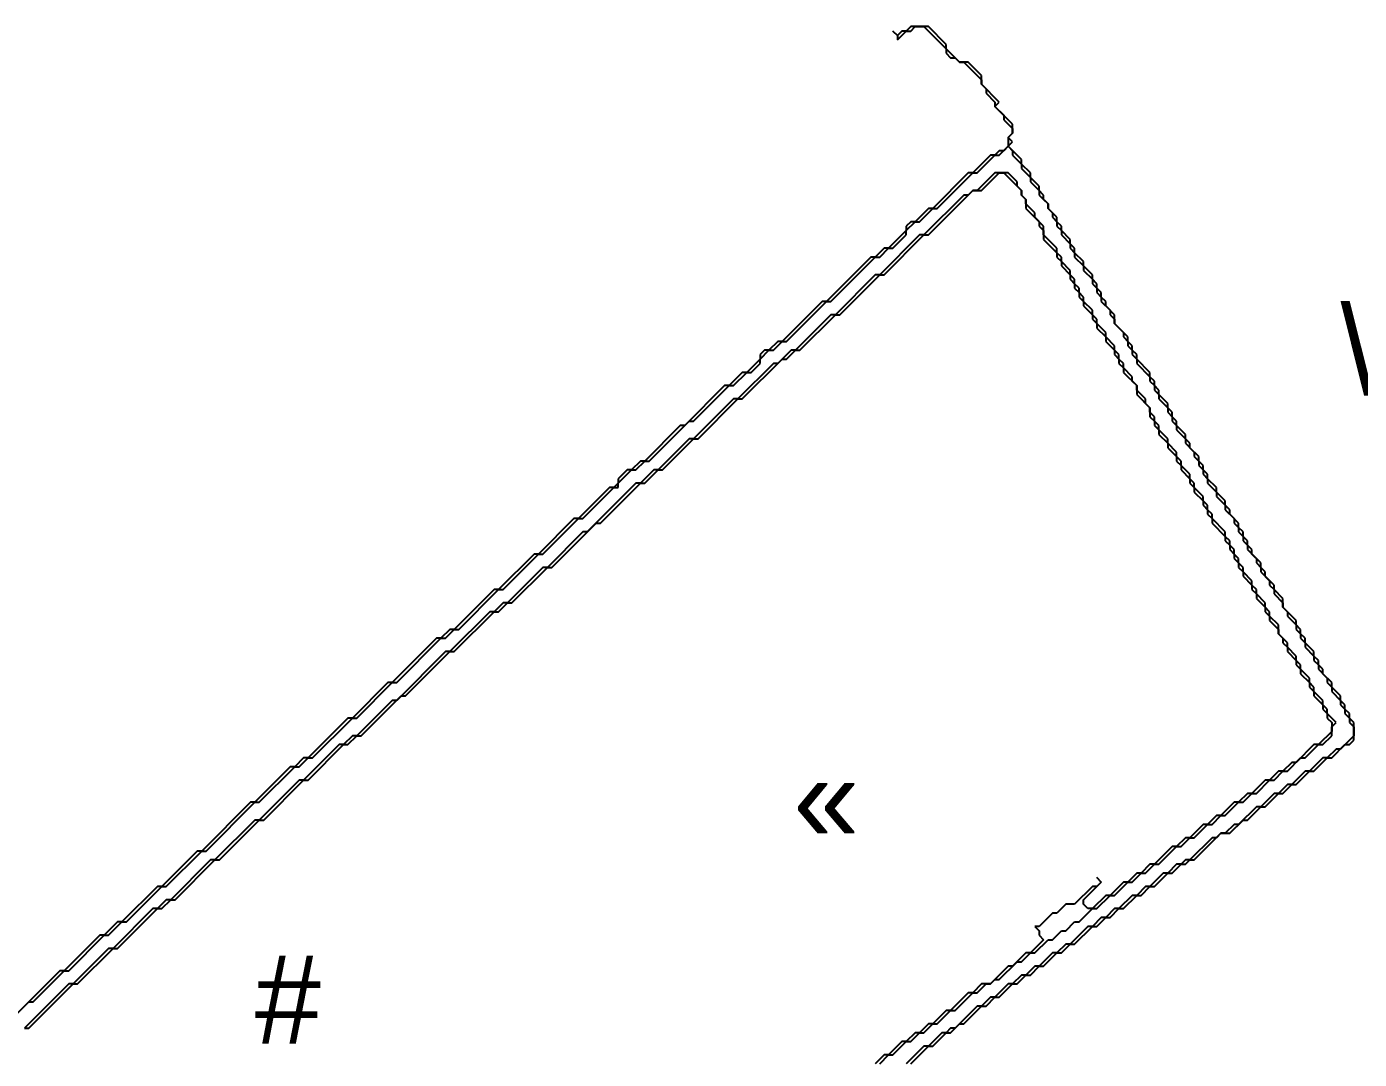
# Model space of a CAD drawing. Header units: metres. Extents: x 7 to 3931, y 6 to 2277.
# Drawn here: x 3106.5 to 3407.2, y 1611 to 1844 of the extents above; entities that cross this region are included whole.
import ezdxf

# ---------------------------------------------------------------- set-up
doc = ezdxf.new("R2010")
doc.units = ezdxf.units.M

msp = doc.modelspace()

# ---------------------------------------------------------------- linework, layer by layer
for p, q in [((3306, 1844), (3305, 1843)), ((3306, 1843), (3307, 1844)), ((3310, 1844), (3306, 1844)), ((3307, 1844), (3309, 1844)), ((3309, 1844), (3314, 1839)), ((3314, 1840), (3310, 1844)), ((3303, 1842), (3302, 1843)), ((3302, 1843), (3303, 1842)), ((3304, 1843), (3303, 1842)), ((3303, 1841), (3305, 1843)), ((3303, 1842), (3303, 1841)), ((3305, 1843), (3304, 1843)), ((3305, 1843), (3306, 1843)), ((3314, 1839), (3314, 1840)), ((3314, 1839), (3314, 1838)), ((3317, 1836), (3314, 1839)), ((3314, 1838), (3315, 1837)), ((3315, 1837), (3316, 1837)), ((3316, 1837), (3317, 1836)), ((3317, 1836), (3318, 1836)), ((3319, 1836), (3317, 1836)), ((3318, 1836), (3322, 1832)), ((3322, 1833), (3319, 1836)), ((3322, 1831), (3322, 1833)), ((3322, 1832), (3322, 1831)), ((3322, 1831), (3323, 1830)), ((3326, 1827), (3322, 1831)), ((3323, 1830), (3323, 1829)), ((3323, 1829), (3325, 1827)), ((3325, 1827), (3325, 1826)), ((3325, 1826), (3326, 1827)), ((3325, 1826), (3327, 1824)), ((3329, 1822), (3325, 1826)), ((3327, 1824), (3327, 1823)), ((3327, 1823), (3329, 1821)), ((3329, 1820), (3328, 1819)), ((3328, 1819), (3329, 1820)), ((3329, 1820), (3329, 1822)), ((3329, 1821), (3329, 1820)), ((3326, 1815), (3328, 1817)), ((3328, 1817), (3327, 1816)), ((3328, 1819), (3328, 1817)), ((3329, 1818), (3328, 1819)), ((3328, 1817), (3329, 1818)), ((3328, 1817), (3329, 1816)), ((3331, 1814), (3328, 1817)), ((3324, 1815), (3320, 1811)), ((3321, 1811), (3325, 1815)), ((3325, 1815), (3324, 1815)), ((3326, 1816), (3325, 1815)), ((3325, 1815), (3326, 1815)), ((3327, 1816), (3326, 1816)), ((3329, 1816), (3329, 1815)), ((3329, 1815), (3331, 1813)), ((3331, 1813), (3331, 1814)), ((3319, 1811), (3311, 1803)), ((3312, 1803), (3320, 1811)), ((3320, 1811), (3319, 1811)), ((3320, 1811), (3321, 1811)), ((3325, 1811), (3321, 1807)), ((3322, 1807), (3326, 1811)), ((3328, 1811), (3325, 1811)), ((3326, 1811), (3327, 1811)), ((3327, 1811), (3331, 1807)), ((3330, 1809), (3328, 1811)), ((3331, 1813), (3331, 1812)), ((3333, 1811), (3331, 1813)), ((3331, 1812), (3333, 1810)), ((3333, 1810), (3333, 1811)), ((3330, 1808), (3330, 1809)), ((3331, 1807), (3330, 1808)), ((3333, 1810), (3333, 1809)), ((3335, 1808), (3333, 1810)), ((3333, 1809), (3335, 1807)), ((3335, 1807), (3335, 1808)), ((3318, 1806), (3309, 1797)), ((3310, 1797), (3320, 1807)), ((3319, 1806), (3318, 1806)), ((3320, 1807), (3319, 1806)), ((3321, 1807), (3320, 1807)), ((3320, 1807), (3322, 1807)), ((3331, 1807), (3331, 1806)), ((3331, 1806), (3331, 1807)), ((3331, 1806), (3332, 1805)), ((3332, 1805), (3331, 1806)), ((3332, 1805), (3332, 1803)), ((3332, 1804), (3332, 1805)), ((3335, 1807), (3335, 1806)), ((3336, 1806), (3335, 1807)), ((3335, 1806), (3337, 1804)), ((3336, 1805), (3336, 1806)), ((3337, 1804), (3336, 1805)), ((3310, 1803), (3307, 1800)), ((3308, 1800), (3311, 1803)), ((3311, 1803), (3310, 1803)), ((3311, 1803), (3312, 1803)), ((3334, 1802), (3332, 1804)), ((3332, 1803), (3335, 1800)), ((3334, 1801), (3334, 1802)), ((3337, 1804), (3337, 1803)), ((3337, 1803), (3337, 1804)), ((3337, 1803), (3338, 1802)), ((3339, 1801), (3337, 1803)), ((3338, 1802), (3338, 1801)), ((3306, 1800), (3305, 1799)), ((3305, 1798), (3307, 1800)), ((3305, 1799), (3305, 1798)), ((3307, 1800), (3306, 1800)), ((3307, 1800), (3308, 1800)), ((3336, 1799), (3334, 1801)), ((3335, 1800), (3335, 1799)), ((3335, 1799), (3336, 1798)), ((3336, 1797), (3336, 1799)), ((3338, 1801), (3339, 1800)), ((3339, 1800), (3339, 1801)), ((3339, 1800), (3339, 1799)), ((3340, 1799), (3339, 1800)), ((3339, 1799), (3340, 1798)), ((3340, 1798), (3340, 1799)), ((3308, 1797), (3299, 1788)), ((3300, 1788), (3309, 1797)), ((3305, 1798), (3301, 1794)), ((3302, 1794), (3305, 1797)), ((3305, 1797), (3305, 1798)), ((3309, 1797), (3308, 1797)), ((3309, 1797), (3310, 1797)), ((3336, 1798), (3336, 1796)), ((3339, 1794), (3336, 1797)), ((3336, 1796), (3339, 1793)), ((3340, 1798), (3340, 1797)), ((3342, 1796), (3340, 1798)), ((3340, 1797), (3342, 1795)), ((3342, 1795), (3342, 1796)), ((3300, 1794), (3298, 1792)), ((3299, 1792), (3301, 1794)), ((3301, 1794), (3300, 1794)), ((3301, 1794), (3302, 1794)), ((3339, 1793), (3339, 1794)), ((3339, 1793), (3339, 1792)), ((3340, 1792), (3339, 1793)), ((3342, 1795), (3342, 1794)), ((3343, 1794), (3342, 1795)), ((3342, 1794), (3343, 1793)), ((3343, 1793), (3343, 1794)), ((3343, 1793), (3343, 1792)), ((3345, 1791), (3343, 1793)), ((3297, 1792), (3287, 1782)), ((3288, 1782), (3298, 1792)), ((3298, 1792), (3297, 1792)), ((3298, 1792), (3299, 1792)), ((3339, 1792), (3340, 1791)), ((3340, 1791), (3340, 1792)), ((3340, 1791), (3340, 1790)), ((3342, 1789), (3340, 1791)), ((3340, 1790), (3342, 1788)), ((3343, 1792), (3345, 1790)), ((3345, 1790), (3345, 1791)), ((3345, 1790), (3345, 1789)), ((3347, 1788), (3345, 1790)), ((3298, 1788), (3289, 1779)), ((3290, 1779), (3299, 1788)), ((3299, 1788), (3298, 1788)), ((3299, 1788), (3300, 1788)), ((3342, 1788), (3342, 1789)), ((3342, 1788), (3342, 1787)), ((3343, 1787), (3342, 1788)), ((3342, 1787), (3343, 1786)), ((3343, 1786), (3343, 1787)), ((3345, 1789), (3347, 1787)), ((3347, 1787), (3347, 1788)), ((3347, 1787), (3347, 1786)), ((3348, 1786), (3347, 1787)), ((3343, 1786), (3343, 1785)), ((3344, 1785), (3343, 1786)), ((3343, 1785), (3344, 1784)), ((3344, 1784), (3344, 1785)), ((3344, 1784), (3344, 1783)), ((3345, 1783), (3344, 1784)), ((3347, 1786), (3348, 1785)), ((3348, 1785), (3348, 1786)), ((3348, 1785), (3348, 1784)), ((3349, 1784), (3348, 1785)), ((3348, 1784), (3349, 1783)), ((3349, 1783), (3349, 1784)), ((3286, 1782), (3277, 1773)), ((3278, 1773), (3287, 1782)), ((3287, 1782), (3286, 1782)), ((3287, 1782), (3288, 1782)), ((3344, 1783), (3345, 1782)), ((3345, 1782), (3345, 1783)), ((3345, 1782), (3345, 1781)), ((3347, 1780), (3345, 1782)), ((3345, 1781), (3347, 1779)), ((3349, 1783), (3349, 1782)), ((3350, 1782), (3349, 1783)), ((3349, 1782), (3351, 1780)), ((3350, 1781), (3350, 1782)), ((3352, 1779), (3350, 1781)), ((3288, 1779), (3280, 1771)), ((3281, 1771), (3289, 1779)), ((3289, 1779), (3288, 1779)), ((3289, 1779), (3290, 1779)), ((3347, 1779), (3347, 1780)), ((3347, 1779), (3347, 1778)), ((3348, 1778), (3347, 1779)), ((3347, 1778), (3348, 1777)), ((3348, 1777), (3348, 1778)), ((3351, 1780), (3351, 1779)), ((3351, 1779), (3352, 1778)), ((3352, 1777), (3352, 1779)), ((3352, 1778), (3352, 1777)), ((3348, 1777), (3348, 1776)), ((3350, 1775), (3348, 1777)), ((3348, 1776), (3350, 1774)), ((3350, 1774), (3350, 1775)), ((3352, 1777), (3354, 1775)), ((3355, 1774), (3352, 1777)), ((3354, 1775), (3354, 1774)), ((3276, 1773), (3274, 1771)), ((3275, 1771), (3277, 1773)), ((3277, 1773), (3276, 1773)), ((3277, 1773), (3278, 1773)), ((3350, 1774), (3350, 1773)), ((3352, 1772), (3350, 1774)), ((3350, 1773), (3352, 1771)), ((3352, 1771), (3352, 1772)), ((3354, 1774), (3355, 1773)), ((3355, 1773), (3355, 1774)), ((3355, 1773), (3355, 1772)), ((3356, 1772), (3355, 1773)), ((3355, 1772), (3356, 1771)), ((3356, 1771), (3356, 1772)), ((3268, 1760), (3277, 1769)), ((3272, 1769), (3269, 1766)), ((3273, 1771), (3272, 1770)), ((3272, 1769), (3274, 1771)), ((3272, 1770), (3272, 1769)), ((3272, 1768), (3272, 1769)), ((3274, 1771), (3273, 1771)), ((3274, 1771), (3275, 1771)), ((3279, 1771), (3276, 1768)), ((3277, 1769), (3278, 1769)), ((3278, 1769), (3280, 1771)), ((3280, 1771), (3279, 1771)), ((3280, 1771), (3281, 1771)), ((3352, 1771), (3352, 1770)), ((3353, 1770), (3352, 1771)), ((3352, 1770), (3353, 1769)), ((3353, 1769), (3353, 1770)), ((3353, 1769), (3353, 1768)), ((3354, 1768), (3353, 1769)), ((3356, 1771), (3356, 1770)), ((3357, 1770), (3356, 1771)), ((3356, 1770), (3357, 1769)), ((3357, 1769), (3357, 1770)), ((3357, 1769), (3357, 1768)), ((3360, 1766), (3357, 1769)), ((3268, 1766), (3265, 1763)), ((3266, 1763), (3269, 1766)), ((3275, 1768), (3267, 1760)), ((3269, 1766), (3268, 1766)), ((3269, 1766), (3270, 1766)), ((3270, 1766), (3272, 1768)), ((3276, 1768), (3275, 1768)), ((3353, 1768), (3354, 1767)), ((3354, 1767), (3354, 1768)), ((3354, 1767), (3354, 1766)), ((3356, 1765), (3354, 1767)), ((3354, 1766), (3357, 1763)), ((3357, 1768), (3360, 1765)), ((3360, 1765), (3360, 1766)), ((3264, 1763), (3255, 1754)), ((3257, 1755), (3265, 1763)), ((3265, 1763), (3264, 1763)), ((3265, 1763), (3266, 1763)), ((3356, 1764), (3356, 1765)), ((3357, 1763), (3356, 1764)), ((3357, 1763), (3357, 1761)), ((3357, 1762), (3357, 1763)), ((3360, 1765), (3360, 1764)), ((3361, 1764), (3360, 1765)), ((3360, 1764), (3361, 1763)), ((3361, 1763), (3361, 1764)), ((3361, 1763), (3361, 1762)), ((3362, 1762), (3361, 1763)), ((3266, 1760), (3257, 1751)), ((3258, 1751), (3267, 1760)), ((3267, 1760), (3266, 1760)), ((3267, 1760), (3268, 1760)), ((3359, 1760), (3357, 1762)), ((3357, 1761), (3360, 1758)), ((3359, 1759), (3359, 1760)), ((3361, 1762), (3362, 1761)), ((3362, 1761), (3362, 1762)), ((3362, 1761), (3362, 1760)), ((3364, 1759), (3362, 1761)), ((3362, 1760), (3364, 1758)), ((3360, 1758), (3359, 1759)), ((3360, 1758), (3360, 1756)), ((3360, 1757), (3360, 1758)), ((3361, 1756), (3360, 1757)), ((3364, 1758), (3364, 1759)), ((3364, 1758), (3364, 1757)), ((3365, 1757), (3364, 1758)), ((3364, 1757), (3365, 1756)), ((3365, 1756), (3365, 1757)), ((3254, 1754), (3246, 1746)), ((3247, 1746), (3256, 1755)), ((3255, 1754), (3254, 1754)), ((3256, 1755), (3257, 1755)), ((3360, 1756), (3361, 1755)), ((3361, 1755), (3361, 1756)), ((3361, 1755), (3361, 1754)), ((3362, 1754), (3361, 1755)), ((3361, 1754), (3362, 1753)), ((3362, 1753), (3362, 1754)), ((3365, 1756), (3365, 1755)), ((3366, 1755), (3365, 1756)), ((3365, 1755), (3366, 1754)), ((3366, 1754), (3366, 1755)), ((3366, 1754), (3366, 1753)), ((3368, 1752), (3366, 1754)), ((3256, 1751), (3249, 1744)), ((3250, 1744), (3257, 1751)), ((3257, 1751), (3256, 1751)), ((3257, 1751), (3258, 1751)), ((3362, 1753), (3362, 1752)), ((3364, 1751), (3362, 1753)), ((3362, 1752), (3364, 1750)), ((3364, 1750), (3364, 1751)), ((3366, 1753), (3368, 1751)), ((3368, 1751), (3368, 1752)), ((3368, 1751), (3368, 1750)), ((3369, 1750), (3368, 1751)), ((3364, 1750), (3364, 1749)), ((3366, 1748), (3364, 1750)), ((3364, 1749), (3366, 1747)), ((3366, 1747), (3366, 1748)), ((3368, 1750), (3370, 1748)), ((3369, 1749), (3369, 1750)), ((3371, 1747), (3369, 1749)), ((3370, 1748), (3370, 1747)), ((3245, 1746), (3243, 1744)), ((3244, 1744), (3246, 1746)), ((3246, 1746), (3245, 1746)), ((3246, 1746), (3247, 1746)), ((3366, 1747), (3366, 1746)), ((3367, 1746), (3366, 1747)), ((3366, 1746), (3367, 1745)), ((3367, 1745), (3367, 1746)), ((3367, 1745), (3367, 1744)), ((3369, 1743), (3367, 1745)), ((3370, 1747), (3371, 1746)), ((3371, 1746), (3371, 1747)), ((3371, 1746), (3371, 1745)), ((3372, 1745), (3371, 1746)), ((3371, 1745), (3372, 1744)), ((3372, 1744), (3372, 1745)), ((3242, 1744), (3240, 1742)), ((3240, 1741), (3243, 1744)), ((3240, 1742), (3240, 1741)), ((3243, 1744), (3242, 1744)), ((3243, 1744), (3244, 1744)), ((3248, 1744), (3245, 1741)), ((3246, 1741), (3249, 1744)), ((3249, 1744), (3248, 1744)), ((3249, 1744), (3250, 1744)), ((3367, 1744), (3369, 1742)), ((3369, 1742), (3369, 1743)), ((3369, 1742), (3369, 1741)), ((3370, 1741), (3369, 1742)), ((3372, 1744), (3372, 1743)), ((3373, 1743), (3372, 1744)), ((3372, 1743), (3373, 1742)), ((3373, 1742), (3373, 1743)), ((3373, 1742), (3373, 1741)), ((3375, 1740), (3373, 1742)), ((3238, 1740), (3231, 1733)), ((3232, 1733), (3239, 1740)), ((3244, 1741), (3233, 1730)), ((3236, 1732), (3245, 1741)), ((3239, 1740), (3238, 1740)), ((3240, 1741), (3239, 1740)), ((3239, 1740), (3240, 1740)), ((3240, 1740), (3240, 1741)), ((3245, 1741), (3244, 1741)), ((3245, 1741), (3246, 1741)), ((3369, 1741), (3370, 1740)), ((3370, 1740), (3370, 1741)), ((3370, 1740), (3370, 1739)), ((3372, 1738), (3370, 1740)), ((3370, 1739), (3372, 1737)), ((3373, 1741), (3375, 1739)), ((3375, 1739), (3375, 1740)), ((3375, 1739), (3375, 1738)), ((3377, 1737), (3375, 1739)), ((3372, 1737), (3372, 1738)), ((3372, 1737), (3372, 1736)), ((3373, 1736), (3372, 1737)), ((3372, 1736), (3373, 1735)), ((3373, 1735), (3373, 1736)), ((3375, 1738), (3377, 1736)), ((3377, 1736), (3377, 1737)), ((3377, 1736), (3377, 1735)), ((3378, 1735), (3377, 1736)), ((3230, 1733), (3222, 1725)), ((3223, 1725), (3231, 1733)), ((3231, 1733), (3230, 1733)), ((3231, 1733), (3232, 1733)), ((3373, 1735), (3373, 1734)), ((3374, 1734), (3373, 1735)), ((3373, 1734), (3374, 1733)), ((3374, 1733), (3374, 1734)), ((3374, 1733), (3374, 1732)), ((3377, 1730), (3374, 1733)), ((3377, 1735), (3379, 1733)), ((3378, 1734), (3378, 1735)), ((3380, 1732), (3378, 1734)), ((3379, 1733), (3379, 1732)), ((3232, 1730), (3224, 1722)), ((3225, 1722), (3235, 1732)), ((3233, 1730), (3232, 1730)), ((3235, 1732), (3236, 1732)), ((3374, 1732), (3377, 1729)), ((3377, 1729), (3377, 1730)), ((3379, 1732), (3380, 1731)), ((3380, 1731), (3380, 1732)), ((3380, 1731), (3380, 1730)), ((3381, 1730), (3380, 1731)), ((3380, 1730), (3381, 1729)), ((3381, 1729), (3381, 1730)), ((3377, 1729), (3377, 1728)), ((3378, 1728), (3377, 1729)), ((3377, 1728), (3378, 1727)), ((3378, 1727), (3378, 1728)), ((3378, 1727), (3378, 1726)), ((3379, 1726), (3378, 1727)), ((3381, 1729), (3381, 1728)), ((3382, 1728), (3381, 1729)), ((3381, 1728), (3382, 1727)), ((3382, 1727), (3382, 1728)), ((3382, 1727), (3382, 1726)), ((3383, 1726), (3382, 1727)), ((3221, 1725), (3213, 1717)), ((3214, 1717), (3222, 1725)), ((3222, 1725), (3221, 1725)), ((3222, 1725), (3223, 1725)), ((3378, 1726), (3379, 1725)), ((3379, 1725), (3379, 1726)), ((3379, 1725), (3379, 1724)), ((3380, 1724), (3379, 1725)), ((3379, 1724), (3380, 1723)), ((3380, 1723), (3380, 1724)), ((3382, 1726), (3384, 1724)), ((3383, 1725), (3383, 1726)), ((3385, 1723), (3383, 1725)), ((3384, 1724), (3384, 1723)), ((3223, 1722), (3215, 1714)), ((3216, 1714), (3224, 1722)), ((3224, 1722), (3223, 1722)), ((3224, 1722), (3225, 1722)), ((3380, 1723), (3380, 1722)), ((3381, 1722), (3380, 1723)), ((3380, 1722), (3381, 1721)), ((3381, 1721), (3381, 1722)), ((3381, 1721), (3381, 1720)), ((3383, 1719), (3381, 1721)), ((3384, 1723), (3385, 1722)), ((3385, 1722), (3385, 1723)), ((3385, 1722), (3385, 1721)), ((3386, 1721), (3385, 1722)), ((3385, 1721), (3387, 1719)), ((3386, 1720), (3386, 1721)), ((3381, 1720), (3383, 1718)), ((3383, 1718), (3383, 1719)), ((3383, 1718), (3383, 1717)), ((3384, 1717), (3383, 1718)), ((3388, 1718), (3386, 1720)), ((3387, 1719), (3387, 1718)), ((3387, 1718), (3388, 1717)), ((3388, 1717), (3388, 1718)), ((3212, 1717), (3203, 1708)), ((3204, 1708), (3213, 1717)), ((3213, 1717), (3212, 1717)), ((3213, 1717), (3214, 1717)), ((3383, 1717), (3384, 1716)), ((3384, 1716), (3384, 1717)), ((3384, 1716), (3384, 1715)), ((3386, 1714), (3384, 1716)), ((3384, 1715), (3386, 1713)), ((3388, 1717), (3388, 1716)), ((3390, 1715), (3388, 1717)), ((3388, 1716), (3390, 1714)), ((3390, 1713), (3390, 1715)), ((3211, 1712), (3202, 1703)), ((3203, 1703), (3212, 1712)), ((3212, 1712), (3211, 1712)), ((3214, 1714), (3212, 1712)), ((3212, 1712), (3213, 1712)), ((3213, 1712), (3215, 1714)), ((3215, 1714), (3214, 1714)), ((3215, 1714), (3216, 1714)), ((3386, 1713), (3386, 1714)), ((3386, 1713), (3386, 1712)), ((3387, 1712), (3386, 1713)), ((3386, 1712), (3387, 1711)), ((3387, 1711), (3387, 1712)), ((3390, 1714), (3390, 1713)), ((3390, 1713), (3391, 1712)), ((3393, 1710), (3390, 1713)), ((3391, 1712), (3391, 1711)), ((3387, 1711), (3387, 1710)), ((3389, 1709), (3387, 1711)), ((3387, 1710), (3389, 1708)), ((3389, 1707), (3389, 1709)), ((3391, 1711), (3393, 1709)), ((3393, 1709), (3393, 1710)), ((3393, 1709), (3393, 1708)), ((3394, 1708), (3393, 1709)), ((3199, 1706), (3189, 1696)), ((3190, 1696), (3200, 1706)), ((3200, 1706), (3199, 1706)), ((3202, 1708), (3200, 1706)), ((3200, 1706), (3201, 1706)), ((3201, 1706), (3203, 1708)), ((3203, 1708), (3202, 1708)), ((3203, 1708), (3204, 1708)), ((3389, 1708), (3389, 1707)), ((3389, 1707), (3390, 1706)), ((3391, 1705), (3389, 1707)), ((3390, 1706), (3390, 1705)), ((3393, 1708), (3394, 1707)), ((3394, 1707), (3394, 1708)), ((3394, 1707), (3394, 1706)), ((3395, 1706), (3394, 1707)), ((3394, 1706), (3395, 1705)), ((3395, 1705), (3395, 1706)), ((3201, 1703), (3190, 1692)), ((3192, 1693), (3202, 1703)), ((3202, 1703), (3201, 1703)), ((3202, 1703), (3203, 1703)), ((3390, 1705), (3391, 1704)), ((3391, 1704), (3391, 1705)), ((3391, 1704), (3391, 1703)), ((3393, 1702), (3391, 1704)), ((3391, 1703), (3393, 1701)), ((3395, 1705), (3395, 1704)), ((3397, 1703), (3395, 1705)), ((3395, 1704), (3397, 1702)), ((3397, 1702), (3397, 1703)), ((3393, 1701), (3393, 1702)), ((3393, 1701), (3393, 1700)), ((3394, 1700), (3393, 1701)), ((3393, 1700), (3394, 1699)), ((3394, 1699), (3394, 1700)), ((3397, 1702), (3397, 1701)), ((3398, 1701), (3397, 1702)), ((3397, 1701), (3398, 1700)), ((3398, 1700), (3398, 1701)), ((3398, 1700), (3398, 1699)), ((3399, 1699), (3398, 1700)), ((3394, 1699), (3394, 1698)), ((3396, 1697), (3394, 1699)), ((3394, 1698), (3396, 1696)), ((3396, 1696), (3396, 1697)), ((3398, 1699), (3400, 1697)), ((3399, 1698), (3399, 1699)), ((3401, 1696), (3399, 1698)), ((3400, 1697), (3400, 1696)), ((3188, 1696), (3180, 1688)), ((3181, 1688), (3189, 1696)), ((3189, 1696), (3188, 1696)), ((3189, 1696), (3190, 1696)), ((3396, 1696), (3396, 1695)), ((3397, 1695), (3396, 1696)), ((3396, 1695), (3397, 1694)), ((3397, 1694), (3397, 1695)), ((3397, 1694), (3397, 1693)), ((3399, 1692), (3397, 1694)), ((3400, 1696), (3401, 1695)), ((3401, 1695), (3401, 1696)), ((3401, 1695), (3401, 1694)), ((3403, 1693), (3401, 1695)), ((3401, 1694), (3403, 1692)), ((3189, 1692), (3181, 1684)), ((3182, 1684), (3191, 1693)), ((3190, 1692), (3189, 1692)), ((3191, 1693), (3192, 1693)), ((3397, 1693), (3399, 1691)), ((3399, 1691), (3399, 1692)), ((3399, 1691), (3399, 1690)), ((3400, 1690), (3399, 1691)), ((3403, 1692), (3403, 1693)), ((3403, 1692), (3403, 1691)), ((3404, 1691), (3403, 1692)), ((3403, 1691), (3404, 1690)), ((3404, 1690), (3404, 1691)), ((3179, 1688), (3170, 1679)), ((3171, 1679), (3180, 1688)), ((3180, 1688), (3179, 1688)), ((3180, 1688), (3181, 1688)), ((3399, 1690), (3400, 1689)), ((3400, 1689), (3400, 1690)), ((3400, 1689), (3400, 1688)), ((3402, 1687), (3400, 1689)), ((3400, 1688), (3401, 1687)), ((3404, 1690), (3404, 1689)), ((3405, 1689), (3404, 1690)), ((3404, 1689), (3405, 1688)), ((3405, 1688), (3405, 1689)), ((3405, 1688), (3405, 1687)), ((3406, 1687), (3405, 1688)), ((3401, 1685), (3398, 1682)), ((3401, 1687), (3401, 1685)), ((3401, 1686), (3402, 1687)), ((3401, 1684), (3401, 1686)), ((3405, 1687), (3406, 1686)), ((3406, 1683), (3406, 1687)), ((3406, 1686), (3406, 1684)), ((3177, 1682), (3169, 1674)), ((3170, 1674), (3178, 1682)), ((3178, 1682), (3177, 1682)), ((3180, 1684), (3178, 1682)), ((3178, 1682), (3179, 1682)), ((3179, 1682), (3181, 1684)), ((3181, 1684), (3180, 1684)), ((3181, 1684), (3182, 1684)), ((3397, 1682), (3393, 1678)), ((3395, 1679), (3398, 1682)), ((3398, 1682), (3397, 1682)), ((3398, 1682), (3399, 1682)), ((3399, 1682), (3401, 1684)), ((3401, 1679), (3404, 1682)), ((3406, 1684), (3403, 1681)), ((3404, 1682), (3405, 1682)), ((3405, 1682), (3406, 1683)), ((3169, 1679), (3167, 1677)), ((3168, 1677), (3170, 1679)), ((3170, 1679), (3169, 1679)), ((3170, 1679), (3171, 1679)), ((3391, 1676), (3394, 1679)), ((3394, 1679), (3395, 1679)), ((3399, 1679), (3396, 1676)), ((3397, 1676), (3400, 1679)), ((3400, 1679), (3399, 1679)), ((3402, 1681), (3400, 1679)), ((3400, 1679), (3401, 1679)), ((3403, 1681), (3402, 1681)), ((3166, 1677), (3158, 1669)), ((3159, 1669), (3167, 1677)), ((3167, 1677), (3166, 1677)), ((3167, 1677), (3168, 1677)), ((3389, 1676), (3387, 1674)), ((3388, 1674), (3390, 1676)), ((3390, 1676), (3389, 1676)), ((3392, 1678), (3390, 1676)), ((3390, 1676), (3391, 1676)), ((3393, 1678), (3392, 1678)), ((3395, 1676), (3392, 1673)), ((3393, 1673), (3396, 1676)), ((3396, 1676), (3395, 1676)), ((3396, 1676), (3397, 1676)), ((3168, 1674), (3159, 1665)), ((3160, 1665), (3169, 1674)), ((3169, 1674), (3168, 1674)), ((3169, 1674), (3170, 1674)), ((3386, 1674), (3383, 1671)), ((3384, 1671), (3387, 1674)), ((3387, 1674), (3386, 1674)), ((3387, 1674), (3388, 1674)), ((3391, 1673), (3389, 1671)), ((3390, 1671), (3392, 1673)), ((3392, 1673), (3391, 1673)), ((3392, 1673), (3393, 1673)), ((3382, 1671), (3380, 1669)), ((3381, 1669), (3383, 1671)), ((3383, 1671), (3382, 1671)), ((3383, 1671), (3384, 1671)), ((3388, 1671), (3385, 1668)), ((3386, 1668), (3389, 1671)), ((3389, 1671), (3388, 1671)), ((3389, 1671), (3390, 1671)), ((3157, 1669), (3146, 1658)), ((3147, 1658), (3158, 1669)), ((3158, 1669), (3157, 1669)), ((3158, 1669), (3159, 1669)), ((3379, 1669), (3376, 1666)), ((3377, 1666), (3380, 1669)), ((3380, 1669), (3379, 1669)), ((3380, 1669), (3381, 1669)), ((3384, 1668), (3380, 1664)), ((3382, 1665), (3385, 1668)), ((3385, 1668), (3384, 1668)), ((3385, 1668), (3386, 1668)), ((3158, 1665), (3149, 1656)), ((3150, 1656), (3159, 1665)), ((3159, 1665), (3158, 1665)), ((3159, 1665), (3160, 1665)), ((3372, 1664), (3369, 1661)), ((3370, 1661), (3373, 1664)), ((3373, 1664), (3372, 1664)), ((3375, 1666), (3373, 1664)), ((3373, 1664), (3374, 1664)), ((3374, 1664), (3376, 1666)), ((3376, 1666), (3375, 1666)), ((3376, 1666), (3377, 1666)), ((3379, 1664), (3377, 1662)), ((3378, 1662), (3381, 1665)), ((3380, 1664), (3379, 1664)), ((3381, 1665), (3382, 1665)), ((3368, 1661), (3366, 1659)), ((3367, 1659), (3369, 1661)), ((3369, 1661), (3368, 1661)), ((3369, 1661), (3370, 1661)), ((3374, 1661), (3369, 1656)), ((3370, 1656), (3376, 1662)), ((3375, 1661), (3374, 1661)), ((3376, 1662), (3375, 1661)), ((3377, 1662), (3376, 1662)), ((3376, 1662), (3378, 1662)), ((3145, 1658), (3137, 1650)), ((3138, 1650), (3146, 1658)), ((3146, 1658), (3145, 1658)), ((3146, 1658), (3147, 1658)), ((3365, 1659), (3361, 1655)), ((3362, 1655), (3366, 1659)), ((3366, 1659), (3365, 1659)), ((3366, 1659), (3367, 1659)), ((3148, 1656), (3139, 1647)), ((3140, 1647), (3149, 1656)), ((3149, 1656), (3148, 1656)), ((3149, 1656), (3150, 1656)), ((3360, 1655), (3358, 1653)), ((3359, 1653), (3361, 1655)), ((3361, 1655), (3360, 1655)), ((3361, 1655), (3362, 1655)), ((3366, 1655), (3364, 1653)), ((3365, 1653), (3367, 1655)), ((3367, 1655), (3366, 1655)), ((3368, 1656), (3367, 1655)), ((3367, 1655), (3368, 1655)), ((3369, 1656), (3368, 1656)), ((3368, 1655), (3369, 1656)), ((3369, 1656), (3370, 1656)), ((3349, 1651), (3348, 1652)), ((3348, 1652), (3349, 1651)), ((3357, 1653), (3355, 1651)), ((3356, 1651), (3358, 1653)), ((3358, 1653), (3357, 1653)), ((3358, 1653), (3359, 1653)), ((3363, 1653), (3360, 1650)), ((3361, 1650), (3364, 1653)), ((3364, 1653), (3363, 1653)), ((3364, 1653), (3365, 1653)), ((3136, 1650), (3128, 1642)), ((3129, 1642), (3137, 1650)), ((3137, 1650), (3136, 1650)), ((3137, 1650), (3138, 1650)), ((3347, 1650), (3343, 1646)), ((3345, 1647), (3349, 1651)), ((3348, 1650), (3347, 1650)), ((3349, 1651), (3348, 1650)), ((3354, 1651), (3351, 1648)), ((3352, 1648), (3355, 1651)), ((3355, 1651), (3354, 1651)), ((3355, 1651), (3356, 1651)), ((3359, 1650), (3357, 1648)), ((3358, 1648), (3360, 1650)), ((3360, 1650), (3359, 1650)), ((3360, 1650), (3361, 1650)), ((3138, 1647), (3136, 1645)), ((3137, 1645), (3139, 1647)), ((3139, 1647), (3138, 1647)), ((3139, 1647), (3140, 1647)), ((3341, 1646), (3339, 1644)), ((3343, 1646), (3341, 1646)), ((3345, 1646), (3345, 1647)), ((3346, 1645), (3345, 1646)), ((3350, 1648), (3347, 1645)), ((3348, 1645), (3351, 1648)), ((3351, 1648), (3350, 1648)), ((3351, 1648), (3352, 1648)), ((3356, 1648), (3353, 1645)), ((3354, 1645), (3357, 1648)), ((3357, 1648), (3356, 1648)), ((3357, 1648), (3358, 1648)), ((3135, 1645), (3126, 1636)), ((3127, 1636), (3136, 1645)), ((3136, 1645), (3135, 1645)), ((3136, 1645), (3137, 1645)), ((3338, 1644), (3335, 1641)), ((3339, 1644), (3338, 1644)), ((3344, 1642), (3347, 1645)), ((3347, 1645), (3346, 1645)), ((3347, 1645), (3348, 1645)), ((3349, 1643), (3347, 1641)), ((3348, 1641), (3350, 1643)), ((3350, 1643), (3349, 1643)), ((3352, 1645), (3350, 1643)), ((3350, 1643), (3351, 1643)), ((3351, 1643), (3353, 1645)), ((3353, 1645), (3352, 1645)), ((3353, 1645), (3354, 1645)), ((3127, 1642), (3124, 1639)), ((3125, 1639), (3128, 1642)), ((3128, 1642), (3127, 1642)), ((3128, 1642), (3129, 1642)), ((3335, 1641), (3334, 1641)), ((3334, 1641), (3335, 1640)), ((3335, 1640), (3335, 1639)), ((3338, 1638), (3340, 1640)), ((3340, 1640), (3341, 1640)), ((3341, 1640), (3343, 1642)), ((3346, 1641), (3342, 1637)), ((3343, 1642), (3344, 1642)), ((3343, 1637), (3347, 1641)), ((3347, 1641), (3346, 1641)), ((3347, 1641), (3348, 1641)), ((3123, 1639), (3115, 1631)), ((3116, 1631), (3124, 1639)), ((3124, 1639), (3123, 1639)), ((3124, 1639), (3125, 1639)), ((3336, 1638), (3333, 1635)), ((3334, 1635), (3337, 1638)), ((3335, 1639), (3336, 1638)), ((3337, 1638), (3338, 1638)), ((3341, 1637), (3339, 1635)), ((3340, 1635), (3342, 1637)), ((3342, 1637), (3341, 1637)), ((3342, 1637), (3343, 1637)), ((3125, 1636), (3117, 1628)), ((3118, 1628), (3126, 1636)), ((3126, 1636), (3125, 1636)), ((3126, 1636), (3127, 1636)), ((3332, 1635), (3329, 1632)), ((3331, 1633), (3333, 1635)), ((3333, 1635), (3332, 1635)), ((3333, 1635), (3334, 1635)), ((3338, 1635), (3335, 1632)), ((3336, 1632), (3339, 1635)), ((3339, 1635), (3338, 1635)), ((3339, 1635), (3340, 1635)), ((3114, 1631), (3106, 1623)), ((3108, 1624), (3115, 1631)), ((3115, 1631), (3114, 1631)), ((3115, 1631), (3116, 1631)), ((3328, 1632), (3324, 1628)), ((3326, 1629), (3330, 1633)), ((3329, 1632), (3328, 1632)), ((3330, 1633), (3331, 1633)), ((3334, 1632), (3332, 1630)), ((3333, 1630), (3335, 1632)), ((3335, 1632), (3334, 1632)), ((3335, 1632), (3336, 1632)), ((3116, 1628), (3106, 1618)), ((3107, 1618), (3117, 1628)), ((3117, 1628), (3116, 1628)), ((3117, 1628), (3118, 1628)), ((3322, 1628), (3320, 1626)), ((3321, 1626), (3323, 1628)), ((3324, 1628), (3322, 1628)), ((3323, 1628), (3324, 1628)), ((3324, 1628), (3325, 1629)), ((3325, 1629), (3326, 1629)), ((3328, 1628), (3325, 1625)), ((3326, 1625), (3329, 1628)), ((3329, 1628), (3328, 1628)), ((3331, 1630), (3329, 1628)), ((3329, 1628), (3330, 1628)), ((3330, 1628), (3332, 1630)), ((3332, 1630), (3331, 1630)), ((3332, 1630), (3333, 1630)), ((3319, 1626), (3315, 1622)), ((3316, 1622), (3320, 1626)), ((3320, 1626), (3319, 1626)), ((3320, 1626), (3321, 1626)), ((3324, 1625), (3322, 1623)), ((3323, 1623), (3325, 1625)), ((3325, 1625), (3324, 1625)), ((3325, 1625), (3326, 1625)), ((3095, 1612), (3107, 1624)), ((3107, 1624), (3108, 1624)), ((3314, 1622), (3311, 1619)), ((3312, 1619), (3315, 1622)), ((3315, 1622), (3314, 1622)), ((3315, 1622), (3316, 1622)), ((3321, 1623), (3316, 1618)), ((3318, 1619), (3322, 1623)), ((3322, 1623), (3321, 1623)), ((3322, 1623), (3323, 1623)), ((3106, 1618), (3107, 1618)), ((3310, 1619), (3308, 1617)), ((3309, 1617), (3311, 1619)), ((3311, 1619), (3310, 1619)), ((3311, 1619), (3312, 1619)), ((3315, 1618), (3314, 1617)), ((3315, 1617), (3317, 1619)), ((3316, 1618), (3315, 1618)), ((3317, 1619), (3318, 1619)), ((3304, 1615), (3301, 1612)), ((3302, 1612), (3305, 1615)), ((3305, 1615), (3304, 1615)), ((3307, 1617), (3305, 1615)), ((3305, 1615), (3306, 1615)), ((3306, 1615), (3308, 1617)), ((3308, 1617), (3307, 1617)), ((3308, 1617), (3309, 1617)), ((3313, 1617), (3310, 1614)), ((3311, 1614), (3314, 1617)), ((3314, 1617), (3313, 1617)), ((3314, 1617), (3315, 1617)), ((3300, 1612), (3298, 1610)), ((3299, 1610), (3301, 1612)), ((3301, 1612), (3300, 1612)), ((3301, 1612), (3302, 1612)), ((3309, 1614), (3305, 1610)), ((3306, 1610), (3310, 1614)), ((3310, 1614), (3309, 1614)), ((3310, 1614), (3311, 1614))]:
    msp.add_line(p, q)

# ---------------------------------------------------------------- texts
for s, p in [('\\', (3403, 1761)), ('«', (3279.5, 1660)), ('#', (3158, 1614.5))]:
    msp.add_text(s, height=20).set_placement(p)

doc.saveas('drawing.dxf')
